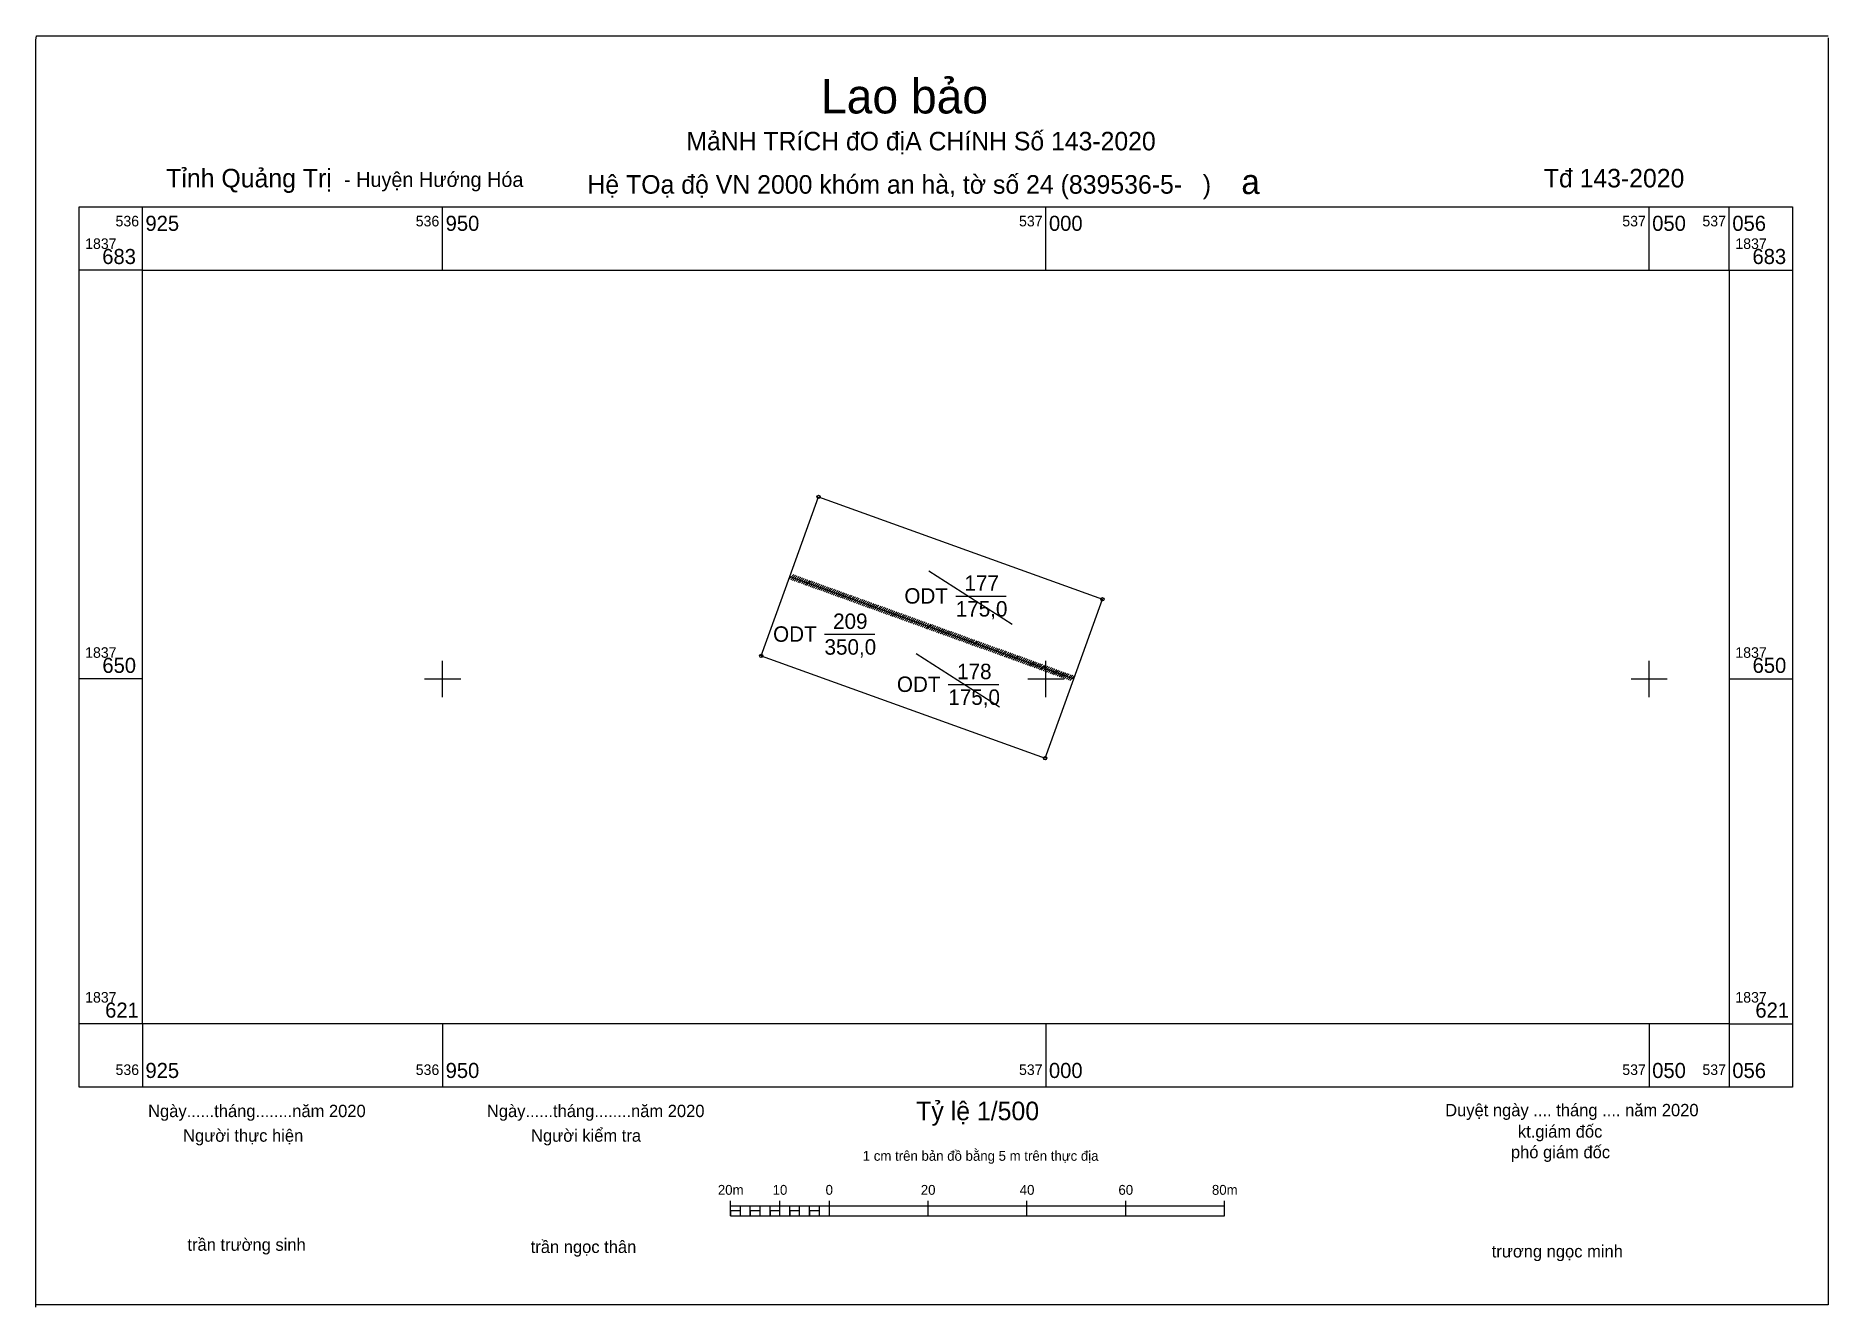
# Model space of a CAD drawing. Extents: x 536916 to 537065, y 1837598 to 1837703.
import ezdxf

# ---------------------------------------------------------------- set-up
doc = ezdxf.new("R2010")
doc.units = 0
for name, color, linetype in [('Level 1', 7, 'Continuous'), ('Level 10', 7, 'Continuous'), ('Level 2', 7, 'Continuous'), ('Level 6', 7, 'Continuous'), ('Level 63', 7, 'Continuous'), ('Level 7', 7, 'Continuous')]:
    doc.layers.add(name, color=color, linetype=linetype)

msp = doc.modelspace()

# ---------------------------------------------------------------- linework, layer by layer
at = {"layer": 'Level 1'}
for p, q in [((536990.29, 1837658.97), (536997.19, 1837654.53)), ((536989.24, 1837652.12), (536996.14, 1837647.68))]:
    msp.add_line(p, q, dxfattribs=at)
at = {"layer": 'Level 10'}
for p, q in [((536978.78, 1837658.5), (536981.16, 1837665.08)), ((536981.16, 1837665.08), (537004.68, 1837656.6)), ((536976.41, 1837651.91), (536978.78, 1837658.5)), ((536978.7, 1837658.27), (536979.1, 1837658.64)), ((536978.78, 1837658.5), (536984.38, 1837656.48)), ((536978.85, 1837658.22), (536979.24, 1837658.59)), ((536978.99, 1837658.17), (536979.38, 1837658.54)), ((536979.14, 1837658.11), (536979.54, 1837658.48)), ((536979.29, 1837658.06), (536979.69, 1837658.43)), ((536979.29, 1837658.06), (536979.69, 1837658.43)), ((536979.44, 1837658), (536979.83, 1837658.38)), ((536979.58, 1837657.95), (536979.97, 1837658.33)), ((536979.73, 1837657.9), (536980.13, 1837658.27)), ((536979.88, 1837657.85), (536980.27, 1837658.22)), ((536979.88, 1837657.85), (536980.27, 1837658.22)), ((536980.03, 1837657.79), (536980.42, 1837658.17)), ((536980.17, 1837657.74), (536980.56, 1837658.12)), ((536980.32, 1837657.69), (536980.71, 1837658.06)), ((536980.47, 1837657.63), (536980.86, 1837658.01)), ((536980.47, 1837657.63), (536980.86, 1837658.01)), ((536980.61, 1837657.58), (536981.01, 1837657.95)), ((536980.75, 1837657.53), (536981.15, 1837657.9)), ((536980.91, 1837657.47), (536981.3, 1837657.85)), ((536981.06, 1837657.42), (536981.45, 1837657.8)), ((536981.06, 1837657.42), (536981.45, 1837657.8)), ((536981.2, 1837657.37), (536981.6, 1837657.74)), ((536981.34, 1837657.32), (536981.73, 1837657.69)), ((536981.5, 1837657.26), (536981.89, 1837657.64)), ((536981.64, 1837657.21), (536982.04, 1837657.58)), ((536981.64, 1837657.21), (536982.04, 1837657.58)), ((536981.79, 1837657.16), (536982.18, 1837657.53)), ((536981.93, 1837657.11), (536982.32, 1837657.48)), ((536982.08, 1837657.05), (536982.48, 1837657.43)), ((536982.23, 1837657), (536982.62, 1837657.37)), ((536982.23, 1837657), (536982.62, 1837657.37)), ((536982.38, 1837656.94), (536982.77, 1837657.32)), ((536982.52, 1837656.89), (536982.91, 1837657.27)), ((536982.67, 1837656.84), (536983.07, 1837657.21)), ((536982.82, 1837656.79), (536983.21, 1837657.16)), ((536982.82, 1837656.79), (536983.21, 1837657.16)), ((536982.97, 1837656.73), (536983.36, 1837657.11)), ((536983.1, 1837656.68), (536983.5, 1837657.06)), ((536983.26, 1837656.63), (536983.65, 1837657)), ((536983.41, 1837656.57), (536983.8, 1837656.95)), ((536983.41, 1837656.57), (536983.8, 1837656.95)), ((536983.55, 1837656.52), (536983.95, 1837656.9)), ((536983.55, 1837656.52), (536983.95, 1837656.9)), ((536983.7, 1837656.47), (536984.09, 1837656.84)), ((536983.84, 1837656.42), (536984.23, 1837656.79)), ((536983.99, 1837656.36), (536984.39, 1837656.74)), ((536984.14, 1837656.31), (536984.53, 1837656.68)), ((536984.3, 1837656.25), (536984.7, 1837656.62)), ((536984.38, 1837656.48), (536989.98, 1837654.46)), ((536984.45, 1837656.2), (536984.85, 1837656.57)), ((536984.59, 1837656.15), (536984.98, 1837656.52)), ((537002.3, 1837650.02), (537004.68, 1837656.6)), ((536984.75, 1837656.09), (536985.14, 1837656.47)), ((536984.89, 1837656.04), (536985.29, 1837656.41)), ((536984.89, 1837656.04), (536985.29, 1837656.41)), ((536985.04, 1837655.98), (536985.43, 1837656.36)), ((536985.18, 1837655.93), (536985.57, 1837656.31)), ((536985.33, 1837655.88), (536985.73, 1837656.25)), ((536985.48, 1837655.83), (536985.87, 1837656.2)), ((536985.48, 1837655.83), (536985.87, 1837656.2)), ((536985.63, 1837655.77), (536986.02, 1837656.15)), ((536985.77, 1837655.72), (536986.16, 1837656.1)), ((536985.92, 1837655.67), (536986.31, 1837656.04)), ((536986.07, 1837655.61), (536986.46, 1837655.99)), ((536986.07, 1837655.61), (536986.46, 1837655.99)), ((536986.22, 1837655.56), (536986.61, 1837655.94)), ((536986.35, 1837655.51), (536986.75, 1837655.89)), ((536986.51, 1837655.46), (536986.9, 1837655.83)), ((536986.66, 1837655.4), (536987.05, 1837655.78)), ((536986.66, 1837655.4), (536987.05, 1837655.78)), ((536986.8, 1837655.35), (536987.2, 1837655.72)), ((536986.94, 1837655.3), (536987.34, 1837655.67)), ((536987.1, 1837655.24), (536987.49, 1837655.62)), ((536987.24, 1837655.19), (536987.64, 1837655.56)), ((536987.24, 1837655.19), (536987.64, 1837655.56)), ((536987.39, 1837655.14), (536987.78, 1837655.51)), ((536987.53, 1837655.09), (536987.92, 1837655.46)), ((536987.69, 1837655.03), (536988.08, 1837655.41)), ((536987.83, 1837654.98), (536988.23, 1837655.35)), ((536987.83, 1837654.98), (536988.23, 1837655.35)), ((536987.98, 1837654.93), (536988.37, 1837655.3)), ((536988.12, 1837654.88), (536988.51, 1837655.25)), ((536988.27, 1837654.82), (536988.67, 1837655.19)), ((536988.42, 1837654.77), (536988.81, 1837655.14)), ((536988.42, 1837654.77), (536988.81, 1837655.14)), ((536988.57, 1837654.71), (536988.96, 1837655.09)), ((536988.71, 1837654.66), (536989.1, 1837655.04)), ((536988.86, 1837654.61), (536989.25, 1837654.98)), ((536989.01, 1837654.55), (536989.4, 1837654.93)), ((536989.01, 1837654.55), (536989.4, 1837654.93)), ((536989.15, 1837654.5), (536989.55, 1837654.88)), ((536989.15, 1837654.5), (536989.55, 1837654.88)), ((536989.3, 1837654.45), (536989.7, 1837654.82)), ((536989.44, 1837654.4), (536989.83, 1837654.77)), ((536989.6, 1837654.34), (536989.99, 1837654.72)), ((536989.74, 1837654.29), (536990.14, 1837654.66)), ((536989.91, 1837654.23), (536990.3, 1837654.6)), ((536989.98, 1837654.46), (536995.58, 1837652.44)), ((536990.05, 1837654.18), (536990.45, 1837654.55)), ((536990.19, 1837654.13), (536990.59, 1837654.5)), ((536990.35, 1837654.07), (536990.74, 1837654.45)), ((536990.49, 1837654.02), (536990.89, 1837654.39)), ((536990.49, 1837654.02), (536990.89, 1837654.39)), ((536990.64, 1837653.97), (536991.03, 1837654.34)), ((536990.78, 1837653.92), (536991.17, 1837654.29)), ((536990.93, 1837653.86), (536991.33, 1837654.23)), ((536991.08, 1837653.81), (536991.48, 1837654.18)), ((536991.08, 1837653.81), (536991.48, 1837654.18)), ((536991.23, 1837653.75), (536991.62, 1837654.13)), ((536991.37, 1837653.7), (536991.76, 1837654.08)), ((536991.52, 1837653.65), (536991.92, 1837654.02)), ((536991.67, 1837653.59), (536992.06, 1837653.97)), ((536991.67, 1837653.59), (536992.06, 1837653.97)), ((536991.82, 1837653.54), (536992.21, 1837653.92)), ((536991.96, 1837653.49), (536992.35, 1837653.87)), ((536992.11, 1837653.44), (536992.5, 1837653.81)), ((536992.26, 1837653.38), (536992.65, 1837653.76)), ((536992.26, 1837653.38), (536992.65, 1837653.76)), ((536992.4, 1837653.33), (536992.8, 1837653.7)), ((536992.54, 1837653.28), (536992.94, 1837653.65)), ((536992.7, 1837653.22), (536993.09, 1837653.6)), ((536992.85, 1837653.17), (536993.24, 1837653.55)), ((536992.85, 1837653.17), (536993.24, 1837653.55)), ((536992.99, 1837653.12), (536993.39, 1837653.49)), ((536993.13, 1837653.07), (536993.52, 1837653.44)), ((536993.29, 1837653.01), (536993.68, 1837653.39)), ((536993.43, 1837652.96), (536993.83, 1837653.33)), ((536993.43, 1837652.96), (536993.83, 1837653.33)), ((536993.58, 1837652.91), (536993.97, 1837653.28)), ((536993.72, 1837652.86), (536994.11, 1837653.23)), ((536993.87, 1837652.8), (536994.27, 1837653.17)), ((536994.02, 1837652.75), (536994.41, 1837653.12)), ((536994.02, 1837652.75), (536994.41, 1837653.12)), ((536994.17, 1837652.69), (536994.56, 1837653.07)), ((536994.31, 1837652.64), (536994.7, 1837653.02)), ((536994.46, 1837652.59), (536994.86, 1837652.96)), ((536994.61, 1837652.53), (536995, 1837652.91)), ((536994.61, 1837652.53), (536995, 1837652.91)), ((536994.76, 1837652.48), (536995.15, 1837652.86)), ((536994.76, 1837652.48), (536995.15, 1837652.86)), ((536994.9, 1837652.43), (536995.3, 1837652.8)), ((536995.04, 1837652.38), (536995.43, 1837652.75)), ((536995.2, 1837652.32), (536995.59, 1837652.7)), ((536995.34, 1837652.27), (536995.74, 1837652.64)), ((536995.51, 1837652.21), (536995.9, 1837652.59)), ((536995.58, 1837652.44), (537001.18, 1837650.42)), ((536995.65, 1837652.16), (536996.05, 1837652.53)), ((536995.79, 1837652.11), (536996.19, 1837652.48)), ((536995.95, 1837652.05), (536996.34, 1837652.43)), ((536996.09, 1837652), (536996.49, 1837652.37)), ((536996.09, 1837652), (536996.49, 1837652.37)), ((536996.24, 1837651.95), (536996.64, 1837652.32)), ((536996.38, 1837651.9), (536996.77, 1837652.27)), ((536996.54, 1837651.84), (536996.93, 1837652.21)), ((536996.68, 1837651.79), (536997.08, 1837652.16)), ((536996.68, 1837651.79), (536997.08, 1837652.16)), ((536996.83, 1837651.73), (536997.22, 1837652.11)), ((536996.97, 1837651.68), (536997.36, 1837652.06)), ((536976.41, 1837651.91), (536999.93, 1837643.43)), ((536997.12, 1837651.63), (536997.52, 1837652)), ((536997.27, 1837651.58), (536997.66, 1837651.95)), ((536997.27, 1837651.58), (536997.66, 1837651.95)), ((536997.42, 1837651.52), (536997.81, 1837651.9)), ((536997.56, 1837651.47), (536997.95, 1837651.85)), ((536997.71, 1837651.42), (536998.1, 1837651.79)), ((536997.86, 1837651.36), (536998.25, 1837651.74)), ((536997.86, 1837651.36), (536998.25, 1837651.74)), ((536998.01, 1837651.31), (536998.4, 1837651.68)), ((536998.14, 1837651.26), (536998.54, 1837651.63)), ((536998.3, 1837651.2), (536998.69, 1837651.58)), ((536998.45, 1837651.15), (536998.84, 1837651.53)), ((536998.45, 1837651.15), (536998.84, 1837651.53)), ((536998.59, 1837651.1), (536998.99, 1837651.47)), ((536998.73, 1837651.05), (536999.13, 1837651.42)), ((536998.89, 1837650.99), (536999.28, 1837651.37)), ((536999.03, 1837650.94), (536999.43, 1837651.31)), ((536999.03, 1837650.94), (536999.43, 1837651.31)), ((536999.18, 1837650.89), (536999.57, 1837651.26)), ((536999.32, 1837650.84), (536999.71, 1837651.21)), ((536999.48, 1837650.78), (536999.87, 1837651.15)), ((536999.62, 1837650.73), (537000.02, 1837651.1)), ((536999.62, 1837650.73), (537000.02, 1837651.1)), ((536999.77, 1837650.67), (537000.16, 1837651.05)), ((536999.91, 1837650.62), (537000.3, 1837651)), ((537000.06, 1837650.57), (537000.46, 1837650.94)), ((537000.21, 1837650.52), (537000.6, 1837650.89)), ((537000.21, 1837650.52), (537000.6, 1837650.89)), ((537000.36, 1837650.46), (537000.75, 1837650.84)), ((537000.36, 1837650.46), (537000.75, 1837650.84)), ((537000.5, 1837650.41), (537000.9, 1837650.78)), ((537000.64, 1837650.36), (537001.04, 1837650.73)), ((537000.8, 1837650.3), (537001.19, 1837650.68)), ((537000.94, 1837650.25), (537001.34, 1837650.62)), ((537001.11, 1837650.19), (537001.5, 1837650.57)), ((536999.93, 1837643.43), (537002.3, 1837650.02)), ((537001.18, 1837650.42), (537002.3, 1837650.02)), ((537001.25, 1837650.14), (537001.65, 1837650.51)), ((537001.39, 1837650.09), (537001.79, 1837650.46)), ((537001.55, 1837650.03), (537001.94, 1837650.41)), ((537001.7, 1837649.98), (537002.09, 1837650.35)), ((537001.7, 1837649.98), (537002.09, 1837650.35)), ((537001.84, 1837649.93), (537002.24, 1837650.3)), ((537001.98, 1837649.88), (537002.38, 1837650.25))]:
    msp.add_line(p, q, dxfattribs=at)
at = {"layer": 'Level 2'}
for p, q in [((536916.29, 1837702.94), (536916.33, 1837703.29)), ((536916.29, 1837597.94), (536916.29, 1837702.94)), ((536916.33, 1837703.29), (537064.83, 1837703.29)), ((537064.83, 1837703.13), (537064.83, 1837598.13)), ((536973.86, 1837605.51), (536973.86, 1837606.74)), ((536973.86, 1837606.33), (537014.81, 1837606.33)), ((536974.68, 1837605.51), (536974.68, 1837606.33)), ((536975.5, 1837605.51), (536975.5, 1837606.33)), ((536976.32, 1837605.51), (536976.32, 1837606.33)), ((536977.14, 1837605.51), (536977.14, 1837606.33)), ((536977.95, 1837605.51), (536977.95, 1837606.74)), ((536978.77, 1837605.51), (536978.77, 1837606.33)), ((536979.59, 1837605.51), (536979.59, 1837606.33)), ((536980.41, 1837605.51), (536980.41, 1837606.33)), ((536981.23, 1837605.51), (536981.23, 1837606.33)), ((536982.05, 1837605.51), (536982.05, 1837606.74)), ((536990.24, 1837605.51), (536990.24, 1837606.74)), ((536998.43, 1837605.51), (536998.43, 1837606.74)), ((537006.62, 1837605.51), (537006.62, 1837606.74)), ((537014.81, 1837605.51), (537014.81, 1837606.74)), ((536973.86, 1837605.51), (537014.81, 1837605.51)), ((537064.83, 1837598.13), (536916.33, 1837598.13))]:
    msp.add_line(p, q, dxfattribs=at)
for points in [[(536973.86, 1837605.51), (536974.68, 1837605.51), (536974.68, 1837605.92), (536973.86, 1837605.92)], [(536975.5, 1837605.51), (536976.32, 1837605.51), (536976.32, 1837605.92), (536975.5, 1837605.92)], [(536977.14, 1837605.51), (536977.95, 1837605.51), (536977.95, 1837605.92), (536977.14, 1837605.92)], [(536978.77, 1837605.51), (536979.59, 1837605.51), (536979.59, 1837605.92), (536978.77, 1837605.92)], [(536980.41, 1837605.51), (536981.23, 1837605.51), (536981.23, 1837605.92), (536980.41, 1837605.92)]]:
    msp.add_lwpolyline(points, close=True, dxfattribs=at)
at = {"layer": 'Level 6'}
for p, q in [((536992.53, 1837656.87), (536996.71, 1837656.87)), ((536981.65, 1837653.72), (536985.83, 1837653.72)), ((536991.91, 1837649.55), (536996.1, 1837649.55))]:
    msp.add_line(p, q, dxfattribs=at)
at = {"layer": 'Level 63'}
for p, q in [((536925.12, 1837683.88), (536925.12, 1837689.13)), ((536950, 1837683.88), (536950, 1837689.13)), ((537000, 1837683.88), (537000, 1837689.13)), ((537050, 1837683.88), (537050, 1837689.13)), ((537056.64, 1837683.88), (537056.64, 1837689.13)), ((536925.12, 1837683.88), (536919.87, 1837683.88)), ((537056.64, 1837683.88), (537061.89, 1837683.88)), ((536950, 1837648.5), (536950, 1837651.5)), ((537000, 1837648.5), (537000, 1837651.5)), ((537050, 1837648.5), (537050, 1837651.5)), ((536925.12, 1837650), (536919.87, 1837650)), ((536948.5, 1837650), (536951.5, 1837650)), ((536998.5, 1837650), (537001.5, 1837650)), ((537048.5, 1837650), (537051.5, 1837650)), ((537056.64, 1837650), (537061.89, 1837650)), ((536925.12, 1837621.43), (536919.87, 1837621.43)), ((536925.12, 1837621.43), (536925.12, 1837616.18)), ((536950, 1837621.43), (536950, 1837616.18)), ((537000, 1837621.43), (537000, 1837616.18)), ((537050, 1837621.43), (537050, 1837616.18)), ((537056.64, 1837621.43), (537056.64, 1837616.18)), ((537056.64, 1837621.43), (537061.89, 1837621.43))]:
    msp.add_line(p, q, dxfattribs=at)
for points in [[(536919.87, 1837689.13), (537061.89, 1837689.13), (537061.89, 1837616.18), (536919.87, 1837616.18), (536919.87, 1837689.13)], [(536925.12, 1837683.88), (537056.64, 1837683.88), (537056.64, 1837621.43), (536925.12, 1837621.43), (536925.12, 1837683.88)]]:
    msp.add_lwpolyline(points, dxfattribs=at)
at = {"layer": 'Level 7'}
for centre in [(536981.16, 1837665.08), (537004.68, 1837656.6), (536976.41, 1837651.91), (536999.93, 1837643.43)]:
    msp.add_circle(centre, 0.141, dxfattribs=at)

# ---------------------------------------------------------------- texts
at = {"layer": 'Level 2'}
for s, height, p in [('Lao bảo', 2.865, (536981.36, 1837696.86)), ('MảNH TRíCH đO địA CHíNH Số 143-2020', 1.535, (536970.2, 1837693.8)), ('Tỉnh Quảng Trị ', 1.5391, (536927.09, 1837690.73)), (' Tđ 143-2020', 1.535, (537040.7, 1837690.73)), ('- Huyện Hướng Hóa', 1.228, (536941.83, 1837690.77)), ('Hệ TOạ độ VN 2000 khóm an hà, tờ số 24 (839536-5-   )', 1.5391, (536962, 1837690.21)), ('a', 2.05, (537016.2, 1837690.18)), ('Tỷ lệ 1/500', 1.5395, (536989.25, 1837613.43)), ('Ngày......tháng........năm 2020', 1.0236, (536925.59, 1837613.69)), ('Ngày......tháng........năm 2020', 1.0236, (536953.67, 1837613.69)), ('Duyệt ngày .... tháng .... năm 2020', 1.0236, (537033.09, 1837613.76)), ('Người thực hiện', 1.0236, (536928.49, 1837611.65)), ('Người kiểm tra', 1.0236, (536957.33, 1837611.65)), ('kt.giám đốc', 1.0236, (537039.12, 1837611.99)), ('1 cm trên bản đồ bằng 5 m trên thực địa', 0.8188, (536984.82, 1837610.07)), ('phó giám đốc', 1.0236, (537038.54, 1837610.28)), ('20m', 0.819, (536972.81, 1837607.25)), ('10', 0.819, (536977.35, 1837607.25)), ('0', 0.819, (536981.74, 1837607.25)), ('20', 0.819, (536989.63, 1837607.25)), ('40', 0.819, (536997.83, 1837607.25)), ('60', 0.819, (537006.01, 1837607.25)), ('80m', 0.819, (537013.76, 1837607.25)), ('trần trường sinh', 1.0236, (536928.85, 1837602.61)), ('trần ngọc thân', 1.0236, (536957.3, 1837602.43)), ('trương ngọc minh', 1.0236, (537036.95, 1837602.06))]:
    msp.add_text(s, height=height, dxfattribs=at).set_placement(p)
at = {"layer": 'Level 6'}
for s, p in [('177', (536993.25, 1837657.3)), ('ODT', (536988.27, 1837656.24)), ('209', (536982.36, 1837654.14)), ('175,0', (536992.53, 1837655.17)), ('ODT', (536977.39, 1837653.08)), ('350,0', (536981.65, 1837652.01)), ('178', (536992.64, 1837649.98)), ('ODT', (536987.65, 1837648.92)), ('175,0', (536991.91, 1837647.85))]:
    msp.add_text(s, height=1.279, dxfattribs=at).set_placement(p)
at = {"layer": 'Level 63'}
for s, height, p in [('536', 0.875, (536922.89, 1837687.5)), ('925', 1.25, (536925.37, 1837687.13)), ('536', 0.875, (536947.77, 1837687.5)), ('950', 1.25, (536950.25, 1837687.13)), ('537', 0.875, (536997.77, 1837687.5)), ('000', 1.25, (537000.25, 1837687.13)), ('537', 0.875, (537047.77, 1837687.5)), ('050', 1.25, (537050.25, 1837687.13)), ('537', 0.875, (537054.41, 1837687.5)), ('056', 1.25, (537056.89, 1837687.13)), ('1837', 0.875, (536920.37, 1837685.63)), ('1837', 0.875, (537057.14, 1837685.63)), ('683', 1.25, (536921.79, 1837684.38)), ('683', 1.25, (537058.56, 1837684.38)), ('1837', 0.875, (536920.37, 1837651.75)), ('1837', 0.875, (537057.14, 1837651.75)), ('650', 1.25, (536921.8, 1837650.5)), ('650', 1.25, (537058.57, 1837650.5)), ('1837', 0.875, (536920.37, 1837623.18)), ('1837', 0.875, (537057.14, 1837623.18)), ('621', 1.25, (536922.03, 1837621.93)), ('621', 1.25, (537058.8, 1837621.93)), ('536', 0.875, (536922.89, 1837617.18)), ('925', 1.25, (536925.37, 1837616.93)), ('536', 0.875, (536947.77, 1837617.18)), ('950', 1.25, (536950.25, 1837616.93)), ('537', 0.875, (536997.77, 1837617.18)), ('000', 1.25, (537000.25, 1837616.93)), ('537', 0.875, (537047.77, 1837617.18)), ('050', 1.25, (537050.25, 1837616.93)), ('537', 0.875, (537054.41, 1837617.18)), ('056', 1.25, (537056.89, 1837616.93))]:
    msp.add_text(s, height=height, dxfattribs=at).set_placement(p)

doc.saveas('drawing.dxf')
